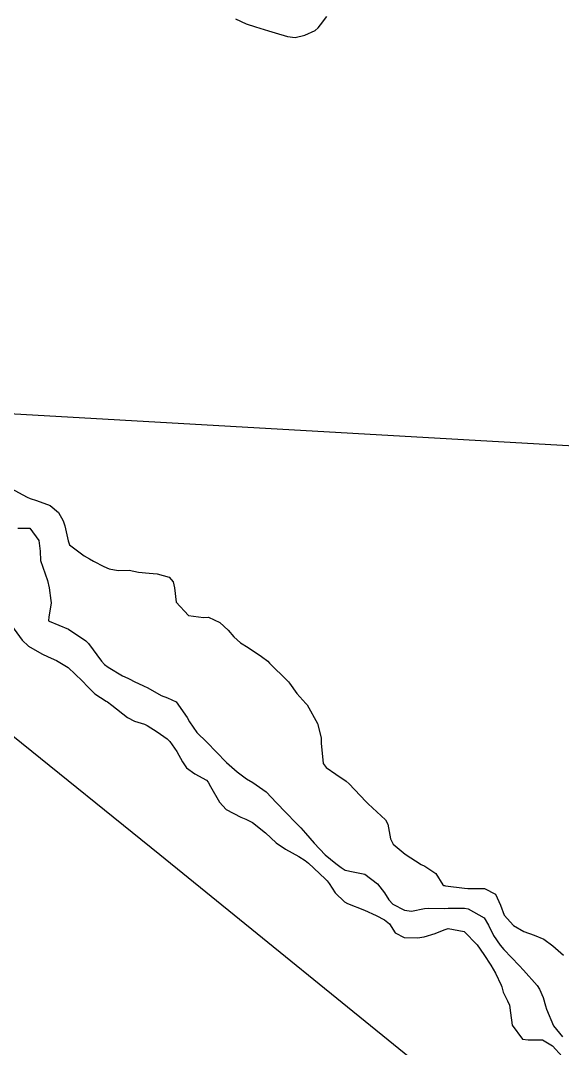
# Model space of a CAD drawing. Header units: metres. Extents: x 307586 to 320046, y 7427249 to 7434250.
# Drawn here: x 317432.6 to 317486.9, y 7432052.3 to 7432155.3 of the extents above; entities that cross this region are included whole.
import ezdxf

# ---------------------------------------------------------------- set-up
doc = ezdxf.new("R2010")
doc.units = ezdxf.units.M
doc.header["$MEASUREMENT"] = 0
for name, color, linetype in [('Curvas de Nivel 1m', 11, 'Continuous'), ('Curvas de Nivel 5m', 15, 'Continuous'), ('Divisa', 42, 'FENCELINE2'), ('TEXTO', 45, 'Continuous')]:
    doc.layers.add(name, color=color, linetype=linetype)
doc.linetypes.add('FENCELINE2', pattern='A,0.25,-0.1,[132,ltypeshp.shx,S=0.1,R=0,X=-0.1,Y=0],-0.1,1', length=1.45)

msp = doc.modelspace()

# ---------------------------------------------------------------- linework, layer by layer
at = {"layer": 'Curvas de Nivel 1m', "flags": 128}
for points, elevation in [([(317454.13, 7432155.45), (317455.19, 7432154.92), (317456.12, 7432154.64), (317457.45, 7432154.22), (317458.11, 7432154.02), (317459.33, 7432153.65), (317460.11, 7432153.56), (317461.07, 7432153.8), (317462.12, 7432154.28), (317462.42, 7432154.53), (317462.64, 7432154.82), (317463.28, 7432155.67)], 737), ([(317431.56, 7432108.39), (317433.23, 7432107.49), (317433.55, 7432107.36), (317434.19, 7432107.16), (317435.54, 7432106.66), (317436.38, 7432105.98), (317436.86, 7432105.13), (317437.01, 7432104.62), (317437.36, 7432103.12), (317437.5, 7432102.72), (317438.97, 7432101.62), (317439.48, 7432101.32), (317439.89, 7432101.09), (317440.94, 7432100.55), (317441.47, 7432100.31), (317442.37, 7432100.15), (317443.46, 7432100.18), (317444.39, 7432099.97), (317445.46, 7432099.89), (317446.28, 7432099.83), (317447.46, 7432099.48), (317447.87, 7432099), (317448.01, 7432098.43), (317448.18, 7432096.99), (317449.41, 7432095.65), (317450.93, 7432095.44), (317451.41, 7432095.47), (317452.54, 7432094.94), (317453.4, 7432094.16), (317453.97, 7432093.5), (317454.63, 7432092.91), (317455.38, 7432092.43), (317456.72, 7432091.53), (317457.36, 7432091.05), (317457.55, 7432090.88), (317459.34, 7432089.1), (317459.45, 7432088.98), (317459.54, 7432088.86), (317460.29, 7432087.82), (317461.19, 7432086.83), (317461.31, 7432086.68), (317462.36, 7432084.82), (317462.71, 7432083.38), (317462.73, 7432082.82), (317462.87, 7432081.18), (317462.92, 7432080.81), (317463.23, 7432080.41), (317464.18, 7432079.75), (317465.22, 7432079.04), (317465.52, 7432078.78), (317467.2, 7432077), (317467.43, 7432076.76), (317469.17, 7432075.15), (317469.4, 7432074.74), (317469.67, 7432073.25), (317469.93, 7432072.73), (317471.13, 7432071.72), (317472.74, 7432070.69), (317473.11, 7432070.51), (317474.2, 7432069.77), (317474.9, 7432068.66), (317475.01, 7432068.58), (317475.09, 7432068.57), (317475.19, 7432068.56), (317477.09, 7432068.31), (317477.43, 7432068.3), (317479.09, 7432068.3), (317480.18, 7432067.7), (317480.69, 7432066.6), (317481.06, 7432065.62), (317481.98, 7432064.58), (317483.04, 7432063.98), (317484.07, 7432063.6), (317485.03, 7432063.2), (317485.95, 7432062.53), (317487.01, 7432061.59)], 738), ([(317432.3, 7432104.4), (317433.52, 7432104.41), (317434.4, 7432103.16), (317434.55, 7432102.09), (317434.59, 7432101.15), (317434.8, 7432100.48), (317435.29, 7432099.14), (317435.44, 7432098.41), (317435.62, 7432097.14), (317435.64, 7432096.92), (317435.41, 7432095.46), (317435.38, 7432095.14), (317435.38, 7432095.12), (317435.4, 7432095.11), (317435.46, 7432095.08), (317437.39, 7432094.27), (317439.13, 7432093.1), (317439.38, 7432092.84), (317440.7, 7432091.08), (317441, 7432090.73), (317441.35, 7432090.46), (317442.79, 7432089.6), (317443.34, 7432089.35), (317443.54, 7432089.25), (317443.97, 7432089.04), (317444.92, 7432088.61), (317445.33, 7432088.39), (317446.69, 7432087.63), (317447.32, 7432087.4), (317448.19, 7432086.99), (317449.29, 7432085.43), (317449.51, 7432084.98), (317450.24, 7432083.93), (317451.26, 7432082.95), (317453.2, 7432080.93), (317453.23, 7432080.9), (317454.3, 7432079.99), (317455.22, 7432079.28), (317455.86, 7432078.89), (317457.2, 7432077.96), (317458.25, 7432076.87), (317459.18, 7432075.89), (317460.2, 7432074.84), (317460.67, 7432074.35), (317461.15, 7432073.83), (317462.01, 7432072.82), (317463.13, 7432071.65), (317464.19, 7432070.79), (317464.71, 7432070.39), (317465.11, 7432070.13), (317465.91, 7432069.97), (317467.1, 7432069.71), (317468.37, 7432068.75), (317469.08, 7432067.85), (317469.5, 7432067.16), (317469.91, 7432066.73), (317471.06, 7432066.1), (317471.76, 7432066), (317473.07, 7432066.27), (317473.44, 7432066.31), (317475.07, 7432066.28), (317475.43, 7432066.3), (317477.07, 7432066.32), (317477.45, 7432066.26), (317479.05, 7432065.36), (317479.48, 7432064.61), (317480, 7432063.57), (317480.66, 7432062.6), (317481.02, 7432062.17), (317482.56, 7432060.57), (317483, 7432060.1), (317484.36, 7432058.55), (317484.61, 7432058.19), (317484.96, 7432057.37), (317485.21, 7432056.54), (317485.3, 7432056.19), (317486.02, 7432054.53), (317486.91, 7432053.41)], 739)]:
    msp.add_lwpolyline(points, dxfattribs=dict(at, elevation=elevation))
at = {"layer": 'Curvas de Nivel 5m', "elevation": 740, "flags": 128}
msp.add_lwpolyline([(317431.4, 7432095), (317432.73, 7432093.18), (317433.37, 7432092.57), (317434.72, 7432091.79), (317435.36, 7432091.49), (317436.18, 7432091.13), (317437.35, 7432090.44), (317438.77, 7432089.11), (317439.33, 7432088.48), (317440.03, 7432087.8), (317441.16, 7432087.07), (317441.31, 7432086.98), (317441.72, 7432086.65), (317443.29, 7432085.42), (317444.01, 7432085.04), (317445, 7432084.74), (317445.28, 7432084.63), (317446.28, 7432084), (317447.27, 7432083.28), (317447.55, 7432083), (317448.23, 7432082.01), (317448.81, 7432080.98), (317449.23, 7432080.39), (317450.04, 7432079.78), (317451.21, 7432079.15), (317451.4, 7432078.95), (317451.63, 7432078.52), (317452.53, 7432076.94), (317453.18, 7432076.19), (317454.66, 7432075.42), (317455.17, 7432075.22), (317455.83, 7432074.89), (317457.15, 7432073.86), (317458.19, 7432072.87), (317459.13, 7432072.22), (317460.46, 7432071.5), (317461.12, 7432071.1), (317461.44, 7432070.83), (317463.1, 7432069.25), (317463.33, 7432069.04), (317463.52, 7432068.8), (317464.13, 7432067.84), (317465.07, 7432066.94), (317465.35, 7432066.78), (317467.06, 7432066.1), (317468.22, 7432065.59), (317469.05, 7432065.14), (317469.56, 7432064.73), (317470.15, 7432063.84), (317471.03, 7432063.38), (317472.37, 7432063.35), (317473.03, 7432063.44), (317474.13, 7432063.77), (317475.04, 7432064.14), (317475.43, 7432064.26), (317477.04, 7432063.98), (317478.35, 7432062.63), (317479.01, 7432061.68), (317479.72, 7432060.61), (317480.19, 7432059.8), (317480.77, 7432058.59), (317480.82, 7432058.44), (317480.97, 7432057.91), (317481.39, 7432057.01), (317481.61, 7432056.58), (317481.7, 7432055.82), (317481.87, 7432054.58), (317482.91, 7432053.19), (317483.46, 7432053.11), (317484.91, 7432053.12), (317485.89, 7432052.53), (317486.89, 7432051.44)], dxfattribs=at)
at = {"layer": 'Divisa'}
msp.add_lwpolyline([(317567.62, 7431846.02), (317564.83, 7431848.92), (317585.69, 7431874.6), (317618.4, 7431914.28), (317608.6, 7431923.16), (317574.54, 7431953.3), (317556.79, 7431976.24), (317547.58, 7431987.94), (317525.74, 7432006.46), (317513.41, 7432017.09), (317498.01, 7432030.43), (317475.12, 7432048.48), (317446.54, 7432071.67), (317431.79, 7432083.54)], dxfattribs=at)
at = {"layer": 'TEXTO'}
msp.add_line((317295.05, 7432123.69), (317508.08, 7432111.51), dxfattribs=at)

doc.saveas('drawing.dxf')
